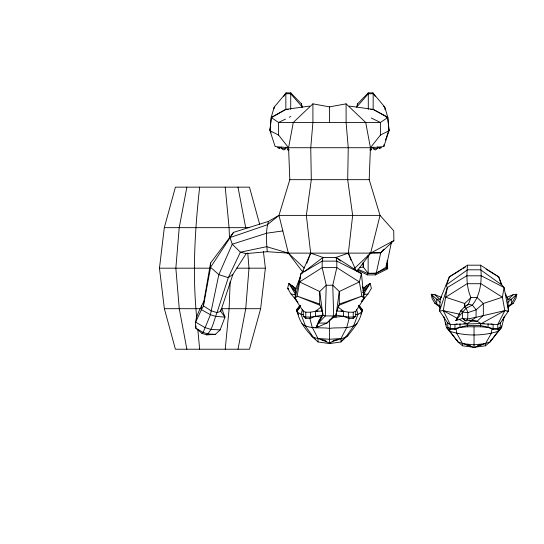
<?xml version="1.0" encoding="UTF-8"?>
<svg xmlns="http://www.w3.org/2000/svg" width="544" height="544" viewBox="0 0 544 544"><rect width="100%" height="100%" fill="white"/><g stroke="black" fill="none" stroke-linecap="round" stroke-linejoin="round"><path stroke-width="0.82" d="M368.145 255.231L368.145 273.244L367.377 274.897L357.993 270.205M484.14 323.449L450.303 324.496L447.794 323.061L439.545 310.991L440.212 299.227L449.33 276.882L467.5 265.186L480.563 265.186C482.018 278.909 481.297 293.835 472.328 305.136L466.194 308.196L462.584 312.12L462.38 318.464L465.786 320.878L472.036 320.137L477.136 321.239L480.984 323.755L497.76 324.496L500.269 323.061L508.524 310.991L507.858 299.227L505.655 293.991M230.173 281.69L229.119 308.7L225.223 349.221M357.891 269.151L367.86 273.605L376.217 273.244L380.739 252.776L393.876 240.564L393.734 230.778L380.038 215.383L369.199 179.67L370.423 147.723L365.718 122.475L346.1 103.85L329.501 106.882L312.909 103.85L293.284 122.475L288.578 147.723L289.809 179.67L278.97 215.383L288.361 253.116L302.648 271.912M220.762 309.72L220.68 311.331L224.985 317.104L220.136 329.882L215.39 334.342L206.802 334.886L201.953 333.356L195.772 328.161C194.181 318.308 199.845 309.645 203.932 301.145L210.576 263.017L233.539 232.356L268.505 221.394L278.97 215.383L380.038 215.383L370.641 253.116L356.871 271.238M281.554 146.996L281.731 148.648L283.784 149.994L285.838 148.648L285.926 146.996M283.832 96.302L286.137 92.881L290.754 92.881L290.707 109.378M201.681 305.497L201.443 309.686L195.622 322.157L204.843 327.515L210.916 329.426L220.136 329.882M317.961 310.882L310.44 312.202L305.776 312.202L303.266 311.318L295.011 298.615L295.678 288.803L300.152 277.447M274.054 108.807L274.183 107.134L286.137 92.881L285.614 94.418M199.655 187.15C194.834 230.289 192.331 273.85 196.67 317.138M203.932 301.145L203.442 305.898L201.443 309.686L210.419 314.711L215.764 316.397L224.985 317.104L221.809 308.679M368.247 92.881L368.295 93.745L356.633 107.134L357.571 103.836L368.247 92.881L372.864 92.881L384.819 107.134L387.736 117.15L389.028 130.696L383.846 146.567L370.423 147.723L288.578 147.723L275.155 146.567L269.974 130.696L271.272 117.15L274.183 107.134M373.075 146.996L373.164 148.648L375.217 149.994L377.271 148.648L377.454 146.996M259.706 224.427L249.472 187.15L175.406 187.15L164.315 227.664L159.467 268.185L164.363 308.7L175.406 349.221L249.472 349.221L260.644 308.7L265.377 268.185L263.384 251.301M357.367 105.461L357.571 103.836M336.07 315.228L339.3 291.516L332.765 285.24L326.237 285.24L319.702 291.516L319.702 304.076L322.932 313.834L318.532 321.66L315.928 327.794L326.896 323.061L336.07 315.228L333.683 315.928L325.319 315.928L322.932 315.228L319.702 291.516L299.649 281.935L300.914 273.618L322.184 261.127L336.818 261.127L361.447 273.618L363.99 298.615L355.742 311.318L355.742 316.288L353.233 318.335L348.568 318.335L343.55 316.288L333.588 317.342M370.158 150.552L371.525 149.654L371.858 147.356M474.858 347.228L485.54 345.8L485.54 343.59L491.273 333.458L492.021 328.569M196.126 325.978L195.772 328.161L203.157 332.452L208.012 333.982L215.39 334.342M500.269 322.626L500.269 327.366L497.76 329.283L493.095 329.283L488.077 327.366L480.563 326.788L467.5 326.788L459.986 327.366L454.968 329.283L450.303 329.283L450.303 324.496L443.251 310.617L447.345 287.538L446.175 285.015L467.5 269.804L480.563 269.804L501.888 285.015L504.077 287.538L508.524 310.991L506.967 311.658M186.871 187.15L179.214 227.664L175.855 268.185L179.262 308.7L186.871 349.221M238.007 349.221L245.738 308.7L248.989 268.185L247.751 252.987M391.551 241.645L386.226 267.111L387.716 268.763L375.448 274.897L367.377 274.897M498.773 328.052L498.073 331.31L490.083 341.911L485.54 345.8M296.664 300.376L295.011 298.615L300.914 273.618L301.648 273.659L303.45 270.81M503.003 320.103L503.601 317.635M504.397 316.064L501.602 327.468L490.083 341.911L474.035 347.48L457.987 341.911L446.461 327.468L443.87 316.88M299.839 305.422L296.854 309.407C298.608 322.653 308.407 333.207 317.995 341.945L329.501 343.577L341.006 341.945L341.006 338.497L346.746 327.427L349.282 317.948M302.369 309.624L301.029 314.255L305.463 326.108L313.453 337.47L317.995 338.497L329.501 342.965C335.267 339.585 342.604 339.497 347.902 335.634C353.974 327.903 361.345 319.586 362.154 309.407L359.169 305.422M269.974 129.683L270.722 127.371M384.037 249.186L380.739 252.776L370.641 253.116L288.361 253.116L267.254 251.702L246.221 253.592L232.914 274.319L220.68 311.331L217.036 312.637L210.97 310.726L203.442 305.898L210.576 267.281L210.576 263.017M337.062 310.835L339.3 304.076L339.3 291.516L359.353 281.935L361.447 273.618L336.036 257.441L322.973 257.441L310.651 253.116L306.347 215.383L311.311 179.67L310.746 147.723L312.909 122.475L312.909 103.85M447.236 283.193L449.33 276.882L459.116 270.939M385.485 140.026L389.028 129.683M268.505 221.394C265.458 231.044 266.458 241.72 267.254 251.702M306.85 263.228L310.651 253.116L301.648 273.659M360.794 314.004L361.814 311.678M361.474 310.93L362.154 309.407L360.06 308.305M459.768 314.242L443.251 310.617L439.545 310.991L447.345 287.538L466.718 275.815L481.352 275.815L504.077 287.538L502.391 297.228L504.812 310.617L497.76 324.496L497.76 329.283M440.212 299.227L441.408 297.004M322.932 315.228L315.928 327.794L318.124 326.57M508.055 307.265L513.244 303.28L515.97 298.479L516.8 294.284L513.475 294.535L506.573 297.446M363.671 294.032L370.11 283.363L371.402 288.313L367.968 294.005L361.604 301.56M300.621 305.687L296.854 311.902L301.029 314.255L303.45 314.65M299.948 306.184L296.854 310.896L298.547 314.779M233.539 232.356L210.576 267.281L218.831 274.659L228.296 277.644L232.914 274.319M296.854 310.413L300.132 305.619M363.011 290.421L366.425 285.763L370.11 283.363L362.875 292.407L365.058 293.094M332.377 341.85L333.567 340.306L338.13 339.619M370.423 147.723L380.399 135.096L389.028 130.696L387.736 117.15L373.157 109.378L349.377 106.107M463.93 323.449L467.085 323.755L470.927 321.239L477.136 321.239L483.344 315.323L483.344 303.498L477.136 297.588L470.927 297.588L464.726 303.498L445.672 297.228L467.085 283.716L480.984 283.716L502.391 297.228L483.344 303.498L476.15 309.815L467.874 312.65L462.584 312.12L455.886 320.593L462.38 318.464L467.67 318.988L476.007 317.308L504.812 310.617L508.524 310.991M346.1 103.85L346.1 122.475L348.255 147.723L347.691 179.67L352.662 215.383L348.357 253.116L336.036 257.441L336.818 261.127L336.818 267.614L332.765 285.24L333.683 315.928L326.896 323.061L318.532 323.061L318.532 321.66L320.103 319.695M295.011 298.615L297.106 296.126L299.649 281.935L322.184 267.614L336.818 267.614L359.353 281.935L361.903 296.126L363.99 298.615L361.243 301.553M362.875 292.407L366.024 288.748M318.532 321.66L319.58 320.457M319.58 321.851L318.532 323.061L325.319 315.928L326.237 285.24L322.184 267.614L322.184 261.127L322.973 257.441L304.98 271.123M467.5 265.186C466.5 276.168 466.419 287.171 470.927 297.588L468.432 304.212L464.406 306.911L460.795 310.835L455.886 320.593L457.028 319.41M476.911 346.508L478.101 345.331L482.664 344.563M341.006 341.945L345.549 337.47L353.546 326.108L357.972 314.255L356.64 309.624M354.205 268.675L370.641 253.116L393.876 240.564M513.475 294.535L508.341 299.186L511.34 299.227L511.34 303.885L507.511 306.496M507.919 302.328L516.8 294.284L511.34 303.885L513.244 303.28M341.639 340.857L344.774 338.246M346.025 337.205L347.902 335.634M363.27 288.32L366.425 285.763M278.97 215.383L267.267 224.794L229.969 237.585L232.254 244.202L240.38 252.205L246.221 253.592M490.668 340.333L492.436 338.912M303.266 310.556L303.266 316.288L305.776 318.335L310.44 318.335L315.459 316.288L315.459 311.318L320.96 307.068M201.953 333.356L203.157 332.452L210.419 314.711L218.831 274.659L232.254 244.202L266.648 233.22L282.832 230.914M206.802 334.886C212.888 329.202 213.86 320.062 217.036 312.637L228.296 277.644L240.38 252.205L266.642 246.677L288.361 253.116L304.191 268.097M472.036 320.137L476.007 317.308L476.15 309.815L472.328 305.136L468.432 304.212L464.46 307.04L464.726 303.498L464.726 306.877M357.075 323.755C349.316 329.671 338.518 326.903 329.501 328.413C320.484 326.903 309.686 329.671 301.934 323.755M460.51 270.089L461.91 269.246M463.304 268.396L465.406 267.124M309.624 106.107L285.845 109.378L271.272 117.545L269.974 130.696L278.61 135.096L288.578 147.723M480.984 323.755L504.812 310.617M288.279 109.378L285.845 109.378L271.272 117.545L278.61 122.475L380.399 122.475L387.736 117.545L373.157 109.378L370.729 109.378M462.101 310.141L460.795 310.835L462.584 312.12M330.942 342.815L329.501 343.577L329.501 319.947M299.642 307.938L296.854 309.407L298.527 309.407M500.269 327.366L497.76 328.617L493.095 328.617L480.563 325.496L467.5 325.496L454.968 328.617L450.303 328.617L447.794 327.366L447.794 322.626M285.464 119.109L278.61 122.475L278.61 135.096M289.279 117.246L290.802 116.498M379.732 148.308L381.371 147.635L377.679 147.635L379.732 148.308L379.732 147.635M338.388 305.504L361.903 296.126L339.3 304.076M341.04 310.882L348.568 312.202L353.233 312.202L355.742 311.318M279.269 148.308L281.323 147.635L277.63 147.635L279.269 148.308L279.269 147.635M446.461 327.468L449.99 331.31C465.372 336.206 482.691 336.206 498.073 331.31L501.602 327.468L501.602 325.863M355.742 316.288L353.233 317.05L348.568 317.05L336.036 315.139M457.123 323.877L454.968 324.496L454.968 329.283M355.558 314.65L357.972 314.255L362.154 311.902L358.802 306.374M363.242 294.746L367.968 294.005M322.973 315.139L310.44 317.05L305.776 317.05L303.266 316.288M359.441 267.614L363.297 267.111L368.145 273.244L376.217 273.244L386.226 267.111L386.138 265.472M341.006 338.497L329.501 339.272L317.995 338.497L312.263 327.427L309.72 317.948M315.459 311.318L322.184 311.107M386.118 117.15L387.736 117.15M281.731 148.648L285.838 148.648M373.164 148.648L377.271 148.648M287.144 147.356L287.477 149.654L289.122 149.654M369.886 149.654L371.525 149.654M289.809 179.67L369.199 179.67M164.315 227.664L249.009 227.664M369.825 252.776L380.739 252.776M159.467 268.185L209.93 268.185M236.518 268.185L265.377 268.185M164.363 308.7L200.865 308.7M221.639 308.7L260.644 308.7M312.263 327.427L313.902 327.427M345.1 327.427L346.746 327.427M456.042 328.569L456.79 333.458L458.436 333.458M489.634 333.458L491.273 333.458M464.168 343.59L462.522 343.59L456.79 333.458M483.895 343.59L485.54 343.59L474.035 344.848L462.522 343.59L462.522 345.8L473.212 347.228M336.818 311.107L343.55 311.318L343.55 316.288M441.49 297.446L434.595 294.535L431.263 294.284L432.092 298.479L434.819 303.28L440.014 307.265M315.459 316.288L321.3 317.111M320.872 339.619L325.434 340.306L326.624 341.85M291.033 294.005L295.759 294.746L288.891 283.363L287.599 288.313L291.033 294.005L297.928 302.192M465.399 344.563L469.962 345.331L471.158 346.508M286.77 252.736L288.361 253.116M490.946 323.877L493.095 324.496L493.095 329.283M434.819 303.28L436.723 303.885L440.552 306.496M319.702 304.076L297.106 296.126L319.831 305.191M371.253 117.994L380.399 122.475L380.399 135.096M443.251 310.617L456.974 318.186M459.136 319.376L467.085 323.755M486.152 269.246L498.732 276.882L501.888 285.015M480.563 265.186L498.732 276.882L501.092 283.982M296.364 288.83L288.891 283.363L295.61 291.761M287.477 149.654L288.844 150.552M464.406 306.911L466.194 308.196L467.874 312.65L467.67 318.988L465.786 320.878L463.998 319.593M383.513 106.189L384.819 107.134M469.254 320.022L470.927 321.239L469.798 320.164M336.036 257.441L340.7 260.991M447.794 327.366L450.303 329.283M338.042 307.068L343.55 311.318M455.627 338.912L457.395 340.333M311.1 335.634L315.486 339.293M462.522 345.8L457.987 341.911L449.99 331.31L449.296 328.052M434.595 294.535L439.722 299.186L436.723 299.227L436.723 303.885L431.263 294.284L440.144 302.328M290.754 92.881L301.43 103.836L302.369 107.134L290.707 93.745L285.845 93.745L285.845 109.378M292.978 288.748L295.603 291.795M292.577 285.763L295.508 289.755M358.877 305.619L362.154 310.413M372.864 92.881L375.17 96.302M358.612 305.51L362.154 310.896M506.654 297.004L507.858 299.227M356.021 270.613L348.357 253.116L350.989 260.12M362.433 286.532L363.324 288.803L363.99 298.615M375.448 274.897L374.966 273.605L386.913 268.117L386.764 263.201M270.246 130.478L271.062 132.865M445.665 322.572L446.264 325.04M238.007 187.15L245.698 227.664M301.43 103.836L301.838 107.093M225.223 187.15L229.078 227.664L229.52 238.639M197.846 329.8L199.655 349.221M387.07 260.8L387.716 268.763M384.887 107.97L385.016 109.636M363.093 262.868L363.297 267.111L363.195 263.017M196.35 317.608L196.35 319.913M488.077 323.775L488.077 327.366M480.563 323.204L480.563 326.788M474.035 326.924L474.035 347.48M467.5 323.204L467.5 326.788M459.986 323.775L459.986 327.366M383.846 144.799L383.846 146.567M373.157 109.378L373.157 93.745L368.295 93.745L368.295 109.378M353.233 312.202L353.233 318.335M348.568 312.202L348.568 318.335M336.036 313.67L336.036 317.342M329.501 106.882L329.501 122.475M317.995 338.497L317.995 341.945M310.44 312.202L310.44 318.335M305.776 312.202L305.776 318.335M288.755 289.326L287.599 288.313L288.735 289.32"/></g></svg>
